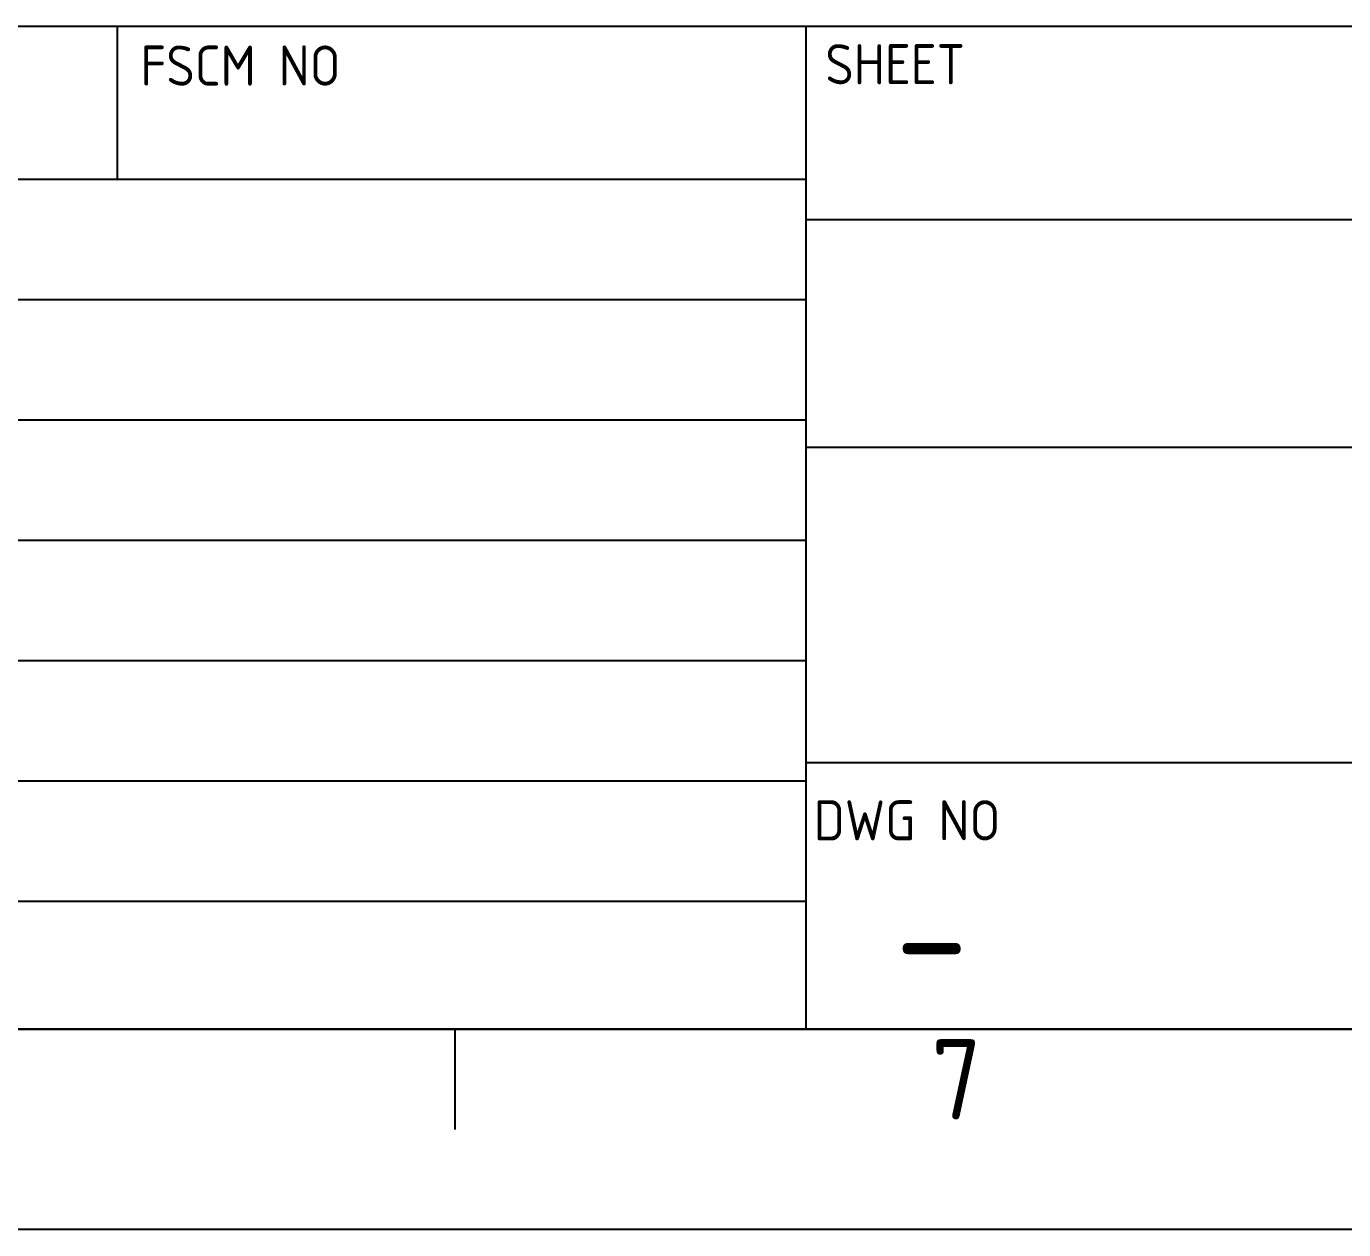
# Model space of a CAD drawing. Header units: millimetres. Extents: x 3247 to 3667, y 1230 to 1527.
# Drawn here: x 3535.4 to 3601.1, y 1230.1 to 1290.1 of the extents above; entities that cross this region are included whole.
import ezdxf
from ezdxf.enums import TextEntityAlignment as Align

# ---------------------------------------------------------------- set-up
doc = ezdxf.new("R2010")
doc.units = ezdxf.units.MM
doc.layers.add('AM_BOR', color=7, linetype='Continuous', lineweight=50)
doc.styles.add('ACISOTS', font='isocp.shx', dxfattribs={"bigfont": 'gbcbig.shx'})

# ---------------------------------------------------------------- blocks, each defined once
blk = doc.blocks.new('ISO_A3')
blk.add_line((10, 10), (410, 10))
at = {"layer": 'AM_BOR', "color": 1, "lineweight": 25}
for p, q in [((310, 5), (310, 10)), ((420, 0), (0, 0))]:
    blk.add_line(p, q, dxfattribs=at)
at = {"layer": 'AM_BOR', "color": 1, "lineweight": 25, "style": 'ACISOTS'}
blk.add_text('7', height=4, dxfattribs=at).set_placement((335, 7.5), align=Align.MIDDLE)
blk = doc.blocks.new('ISO_TITLEA')
for p, q in [((0, 50), (-165, 50)), ((0, 0), (-165, 0))]:
    blk.add_line(p, q)
at = {"layer": 'AM_BOR', "color": 1, "lineweight": 25}
for p, q in [((-116.858, 50), (-116.858, 42.382)), ((-82.5, 0), (-82.5, 50)), ((-165, 42.382), (-82.5, 42.382)), ((0, 40.348), (-82.5, 40.348)), ((-165, 36.382), (-82.5, 36.382)), ((-165, 30.382), (-82.5, 30.382)), ((-82.5, 29.013), (0, 29.013)), ((-165, 24.382), (-82.5, 24.382)), ((-165, 18.382), (-82.5, 18.382)), ((-82.5, 13.293), (0, 13.293)), ((-165, 12.382), (-82.5, 12.382)), ((-165, 6.382), (-82.5, 6.382))]:
    blk.add_line(p, q, dxfattribs=at)
at = {"layer": 'AM_BOR', "color": 1, "lineweight": 25, "style": 'ACISOTS'}
for s, p in [('FSCM NO', (-115.701, 47.043)), ('SHEET', (-81.547, 47.112)), ('DWG NO', (-82.12, 9.409))]:
    blk.add_text(s, height=2, dxfattribs=at).set_placement(p)
at = {"layer": 'AM_BOR', "color": 2, "lineweight": 35, "style": 'ACISOTS'}
for tag, p, height in [('GEN-TITLE-DWG{13.6}', (-161.687, 43.036), 3), ('GEN-TITLE-FSCM{8.6}', (-113.318, 43.036), 3), ('GEN-TITLE-SHEET{11.8}', (-79.666, 43.105), 3), ('GEN-TITLE-SCA{12.7}', (-38.055, 43.132), 3), ('GEN-TITLE-SIZ{22.6}', (-152.297, 38.23), 3), ('GEN-TITLE-DACT{21}', (-78.215, 33.136), 3.5), ('GEN-TITLE-DAT{7.1}', (-152.297, 32.23), 3), ('GEN-TITLE-NAME{14.9}', (-129.044, 32.23), 3), ('GEN-TITLE-CHKD{7.1}', (-152.297, 26.143), 3), ('GEN-TITLE-CHKM{14.9}', (-129.044, 26.143), 3), ('GEN-TITLE-DES1{12.3}', (-78.24, 20.936), 6), ('GEN-TITLE-APPD{7.1}', (-152.297, 20.171), 3), ('GEN-TITLE-APPM{14.9}', (-129.044, 20.171), 3), ('GEN-TITLE-DES2{24.5}', (-78.215, 15.443), 3), ('GEN-TITLE-ISSD{7.1}', (-152.297, 14.084), 3), ('GEN-TITLE-ISSM{14.9}', (-129.044, 14.084), 3), ('GEN-TITLE-REV{22.6}', (-152.297, 8.084), 3), ('GEN-TITLE-CTRN{19.4}', (-152.297, 2.084), 3.5)]:
    blk.add_attdef(tag, p, '', height=height, dxfattribs=at)
at = {"layer": 'AM_BOR', "style": 'ACISOTS'}
blk.add_attdef('GEN-TITLE-NR{12.3}', (-78.077, 1.634), '', height=6, dxfattribs=at)

msp = doc.modelspace()

# ---------------------------------------------------------------- block references
at = {"lineweight": 0}
msp.add_blockref('ISO_A3', (3246.805, 1230.128), dxfattribs=at)
ref = msp.add_blockref('ISO_TITLEA', (3656.805, 1240.128), dxfattribs=at)
ref.add_attrib('GEN-TITLE-NR{12.3}', '-', (3578.728, 1241.762), dxfattribs={"layer": 'AM_BOR', "height": 6, "style": 'ACISOTS'})

doc.saveas('drawing.dxf')
